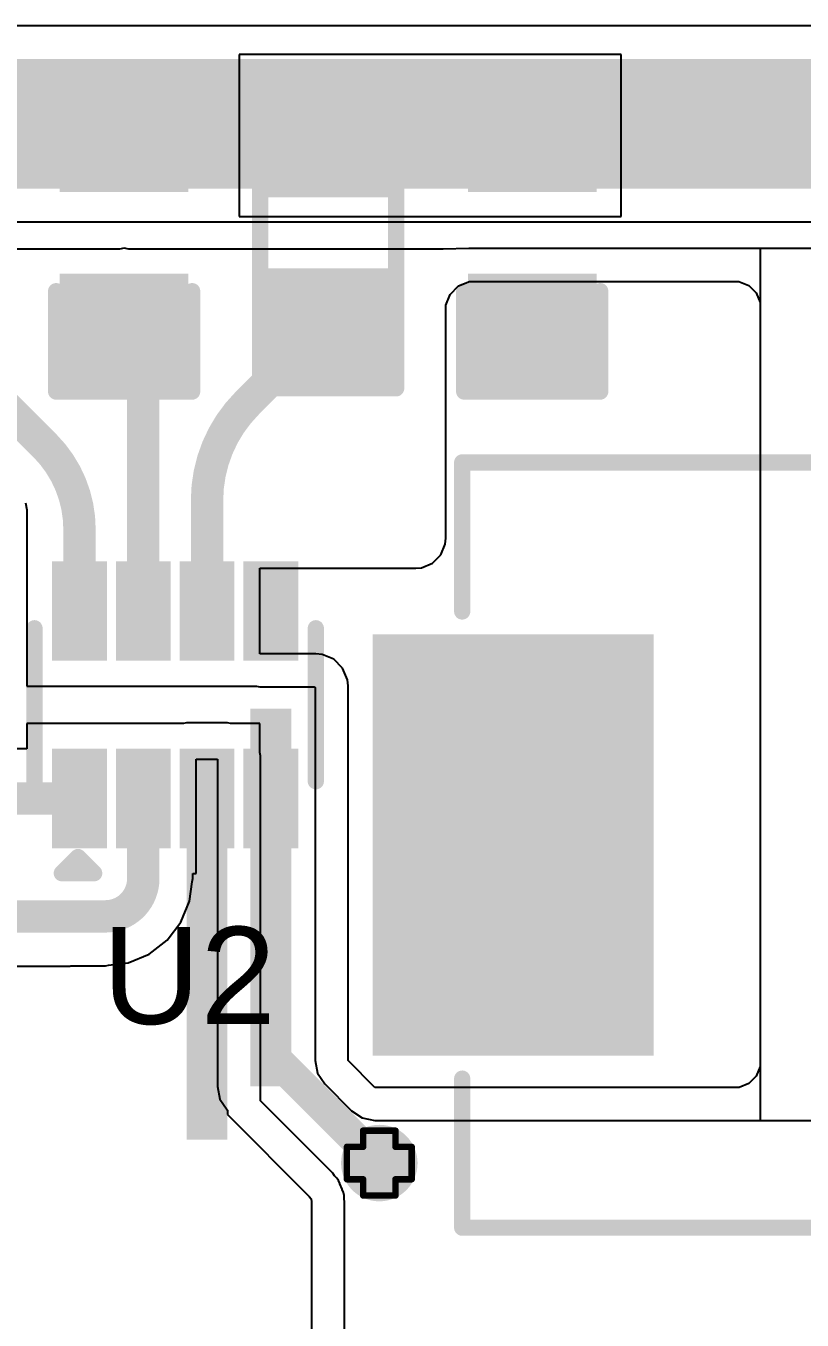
# Model space of a CAD drawing. Header units: inches. Extents: x -0.1 to 10.2, y 0 to 6.5.
# Drawn here: x 0.4933 to 0.7329, y 3.2686 to 3.6681 of the extents above; entities that cross this region are included whole.
import ezdxf

# ---------------------------------------------------------------- set-up
doc = ezdxf.new("R2010")
doc.units = ezdxf.units.IN
doc.header["$MEASUREMENT"] = 0
for name, color, linetype in [('Bottom Layer', 5, 'Continuous'), ('Drill Drawing', 1, 'Continuous'), ('Top Layer', 1, 'Continuous'), ('Top Overlay', 2, 'Continuous'), ('Top Paste', 8, 'Continuous'), ('Top Solder', 216, 'Continuous'), ('Via Holes', 16, 'Continuous')]:
    doc.layers.add(name, color=color, linetype=linetype)
doc.styles.add('Arial', font='', dxfattribs={"height": 0.2})
doc.styles.get('Arial').set_extended_font_data('Arial')

# ---------------------------------------------------------------- blocks, each defined once
blk = doc.blocks.new('SOT_583_16')
at = {"layer": 'Top Layer'}
for points in [[(-0.04213, 0.03583), (-0.01575, 0.03583), (-0.01575, 0.02323), (-0.04213, 0.02323)], [(0.01575, 0.03583), (0.04213, 0.03583), (0.04213, 0.02323), (0.01575, 0.02323)], [(-0.04213, 0.01614), (-0.01575, 0.01614), (-0.01575, 0.00354), (-0.04213, 0.00354)], [(0.01575, 0.01614), (0.04213, 0.01614), (0.04213, 0.00354), (0.01575, 0.00354)], [(-0.04213, -0.00354), (-0.01575, -0.00354), (-0.01575, -0.01614), (-0.04213, -0.01614)], [(0.01575, -0.00354), (0.04213, -0.00354), (0.04213, -0.01614), (0.01575, -0.01614)], [(-0.04213, -0.02323), (-0.01575, -0.02323), (-0.01575, -0.03583), (-0.04213, -0.03583)], [(0.01575, -0.02323), (0.04213, -0.02323), (0.04213, -0.03583), (0.01575, -0.03583)]]:
    blk.add_hatch(color=1, dxfattribs=at).paths.add_polyline_path(points)
at = {"layer": 'Top Paste'}
for points in [[(-0.04213, 0.03583), (-0.01575, 0.03583), (-0.01575, 0.02323), (-0.04213, 0.02323)], [(0.01575, 0.03583), (0.04213, 0.03583), (0.04213, 0.02323), (0.01575, 0.02323)], [(-0.04213, 0.01614), (-0.01575, 0.01614), (-0.01575, 0.00354), (-0.04213, 0.00354)], [(0.01575, 0.01614), (0.04213, 0.01614), (0.04213, 0.00354), (0.01575, 0.00354)], [(-0.04213, -0.00354), (-0.01575, -0.00354), (-0.01575, -0.01614), (-0.04213, -0.01614)], [(0.01575, -0.00354), (0.04213, -0.00354), (0.04213, -0.01614), (0.01575, -0.01614)], [(-0.04213, -0.02323), (-0.01575, -0.02323), (-0.01575, -0.03583), (-0.04213, -0.03583)], [(0.01575, -0.02323), (0.04213, -0.02323), (0.04213, -0.03583), (0.01575, -0.03583)]]:
    blk.add_hatch(color=8, dxfattribs=at).paths.add_polyline_path(points)
at = {"layer": 'Top Solder'}
for points in [[(-0.04429, 0.03799), (-0.01358, 0.03799), (-0.01358, 0.02106), (-0.04429, 0.02106)], [(0.01358, 0.03799), (0.04429, 0.03799), (0.04429, 0.02106), (0.01358, 0.02106)], [(-0.04429, 0.01831), (-0.01358, 0.01831), (-0.01358, 0.00138), (-0.04429, 0.00138)], [(0.01358, 0.01831), (0.04429, 0.01831), (0.04429, 0.00138), (0.01358, 0.00138)], [(-0.04429, -0.00138), (-0.01358, -0.00138), (-0.01358, -0.01831), (-0.04429, -0.01831)], [(0.01358, -0.00138), (0.04429, -0.00138), (0.04429, -0.01831), (0.01358, -0.01831)], [(-0.04429, -0.02106), (-0.01358, -0.02106), (-0.01358, -0.03799), (-0.04429, -0.03799)], [(0.01358, -0.02106), (0.04429, -0.02106), (0.04429, -0.03799), (0.01358, -0.03799)]]:
    blk.add_hatch(color=216, dxfattribs=at).paths.add_polyline_path(points)
at = {"layer": 'Top Overlay'}
for points in [[(-0.02362, 0.04343, 0.005, 0.005, 0), (0.02362, 0.04343, 0.005, 0.005, 0)], [(-0.052, 0.035, 0.005, 0.005, 0), (-0.052, 0.025, 0.005, 0.005, 0)], [(-0.052, 0.035, 0.005, 0.005, 0), (-0.047, 0.03, 0.005, 0.005, 0)], [(-0.047, 0.03, 0.005, 0.005, 0), (-0.052, 0.025, 0.005, 0.005, 0)], [(-0.02362, -0.04343, 0.005, 0.005, 0), (0.02362, -0.04343, 0.005, 0.005, 0)]]:
    blk.add_lwpolyline(points, format="xyseb", dxfattribs=at)
for points in [[(-0.02487, 0.04343, 0.0025, 0.0025, 1), (-0.02237, 0.04343, 0.0025, 0.0025, 1)], [(0.02237, 0.04343, 0.0025, 0.0025, 1), (0.02487, 0.04343, 0.0025, 0.0025, 1)], [(-0.05325, 0.035, 0.0025, 0.0025, 1), (-0.05075, 0.035, 0.0025, 0.0025, 1)], [(-0.05325, 0.035, 0.0025, 0.0025, 1), (-0.05075, 0.035, 0.0025, 0.0025, 1)], [(-0.04825, 0.03, 0.0025, 0.0025, 1), (-0.04575, 0.03, 0.0025, 0.0025, 1)], [(-0.04825, 0.03, 0.0025, 0.0025, 1), (-0.04575, 0.03, 0.0025, 0.0025, 1)], [(-0.05325, 0.025, 0.0025, 0.0025, 1), (-0.05075, 0.025, 0.0025, 0.0025, 1)], [(-0.05325, 0.025, 0.0025, 0.0025, 1), (-0.05075, 0.025, 0.0025, 0.0025, 1)], [(-0.02487, -0.04343, 0.0025, 0.0025, 1), (-0.02237, -0.04343, 0.0025, 0.0025, 1)], [(0.02237, -0.04343, 0.0025, 0.0025, 1), (0.02487, -0.04343, 0.0025, 0.0025, 1)]]:
    blk.add_lwpolyline(points, format="xyseb", close=True, dxfattribs=at)
blk = doc.blocks.new('R___0603_35')
at = {"layer": 'Top Layer'}
for points in [[(-0.015, 0.0175), (-0.015, -0.0175), (-0.045, -0.0175), (-0.045, 0.0175)], [(0.045, 0.0175), (0.045, -0.0175), (0.015, -0.0175), (0.015, 0.0175)]]:
    blk.add_hatch(color=1, dxfattribs=at).paths.add_polyline_path(points)
at = {"layer": 'Top Paste'}
for points in [[(-0.015, 0.0175), (-0.015, -0.0175), (-0.045, -0.0175), (-0.045, 0.0175)], [(0.045, 0.0175), (0.045, -0.0175), (0.015, -0.0175), (0.015, 0.0175)]]:
    blk.add_hatch(color=8, dxfattribs=at).paths.add_polyline_path(points)
at = {"layer": 'Top Solder'}
for points in [[(-0.011, 0.0215), (-0.011, -0.0215), (-0.049, -0.0215), (-0.049, 0.0215)], [(0.049, 0.0215), (0.049, -0.0215), (0.011, -0.0215), (0.011, 0.0215)]]:
    blk.add_hatch(color=216, dxfattribs=at).paths.add_polyline_path(points)
at = {"layer": 'Top Overlay'}
for points in [[(-0.048, 0.021, 0.005, 0.005, 0), (-0.048, -0.021, 0.005, 0.005, 0)], [(-0.048, 0.021, 0.005, 0.005, 0), (0.048, 0.021, 0.005, 0.005, 0)], [(0.048, 0.021, 0.005, 0.005, 0), (0.048, -0.021, 0.005, 0.005, 0)], [(-0.048, -0.021, 0.005, 0.005, 0), (0.048, -0.021, 0.005, 0.005, 0)]]:
    blk.add_lwpolyline(points, format="xyseb", dxfattribs=at)
for points in [[(-0.04925, 0.021, 0.0025, 0.0025, 1), (-0.04675, 0.021, 0.0025, 0.0025, 1)], [(-0.04925, 0.021, 0.0025, 0.0025, 1), (-0.04675, 0.021, 0.0025, 0.0025, 1)], [(0.04675, 0.021, 0.0025, 0.0025, 1), (0.04925, 0.021, 0.0025, 0.0025, 1)], [(0.04675, 0.021, 0.0025, 0.0025, 1), (0.04925, 0.021, 0.0025, 0.0025, 1)], [(-0.04925, -0.021, 0.0025, 0.0025, 1), (-0.04675, -0.021, 0.0025, 0.0025, 1)], [(-0.04925, -0.021, 0.0025, 0.0025, 1), (-0.04675, -0.021, 0.0025, 0.0025, 1)], [(0.04675, -0.021, 0.0025, 0.0025, 1), (0.04925, -0.021, 0.0025, 0.0025, 1)], [(0.04675, -0.021, 0.0025, 0.0025, 1), (0.04925, -0.021, 0.0025, 0.0025, 1)]]:
    blk.add_lwpolyline(points, format="xyseb", close=True, dxfattribs=at)
blk = doc.blocks.new('ETQP3M6R8KVN_52')
at = {"layer": 'Top Layer'}
for points in [[(-0.15157, 0.06299), (-0.06889, 0.06299), (-0.06889, -0.06299), (-0.15157, -0.06299)], [(0.06889, 0.06299), (0.15157, 0.06299), (0.15157, -0.06299), (0.06889, -0.06299)]]:
    blk.add_hatch(color=1, dxfattribs=at).paths.add_polyline_path(points)
at = {"layer": 'Top Paste'}
for points in [[(-0.15157, 0.06299), (-0.06889, 0.06299), (-0.06889, -0.06299), (-0.15157, -0.06299)], [(0.06889, 0.06299), (0.15157, 0.06299), (0.15157, -0.06299), (0.06889, -0.06299)]]:
    blk.add_hatch(color=8, dxfattribs=at).paths.add_polyline_path(points)
at = {"layer": 'Top Solder'}
for points in [[(-0.15357, 0.06499), (-0.06689, 0.06499), (-0.06689, -0.06499), (-0.15357, -0.06499)], [(0.06689, 0.06499), (0.15357, 0.06499), (0.15357, -0.06499), (0.06689, -0.06499)]]:
    blk.add_hatch(color=216, dxfattribs=at).paths.add_polyline_path(points)
at = {"layer": 'Top Overlay'}
for p, q in [((0.05512, 0.06299), (0.01575, 0.06299)), ((0.01575, 0.06299), (0.01575, -0.06299)), ((0.05512, -0.06299), (0.05512, 0.06299)), ((0.01575, -0.06299), (0.05512, -0.06299))]:
    blk.add_line(p, q, dxfattribs=at)
for points in [[(-0.12598, 0.11811, 0.005, 0.005, 0), (0.12598, 0.11811, 0.005, 0.005, 0)], [(-0.12598, 0.07209, 0.005, 0.005, 0), (-0.12598, 0.11811, 0.005, 0.005, 0)], [(0.12598, 0.07209, 0.005, 0.005, 0), (0.12598, 0.11811, 0.005, 0.005, 0)], [(-0.12598, 0.07209, 0.005, 0.005, 0), (-0.12598, 0.0748, 0.005, 0.005, 0)], [(-0.12598, -0.11811, 0.005, 0.005, 0), (-0.12598, -0.07209, 0.005, 0.005, 0)], [(0.12598, -0.11811, 0.005, 0.005, 0), (0.12598, -0.07209, 0.005, 0.005, 0)], [(-0.12598, -0.11811, 0.005, 0.005, 0), (0.12598, -0.11811, 0.005, 0.005, 0)]]:
    blk.add_lwpolyline(points, format="xyseb", dxfattribs=at)
for points in [[(-0.12723, 0.11811, 0.0025, 0.0025, 1), (-0.12473, 0.11811, 0.0025, 0.0025, 1)], [(-0.12723, 0.11811, 0.0025, 0.0025, 1), (-0.12473, 0.11811, 0.0025, 0.0025, 1)], [(0.12473, 0.11811, 0.0025, 0.0025, 1), (0.12723, 0.11811, 0.0025, 0.0025, 1)], [(0.12473, 0.11811, 0.0025, 0.0025, 1), (0.12723, 0.11811, 0.0025, 0.0025, 1)], [(-0.12723, 0.0748, 0.0025, 0.0025, 1), (-0.12473, 0.0748, 0.0025, 0.0025, 1)], [(-0.12723, 0.07209, 0.0025, 0.0025, 1), (-0.12473, 0.07209, 0.0025, 0.0025, 1)], [(-0.12723, 0.07209, 0.0025, 0.0025, 1), (-0.12473, 0.07209, 0.0025, 0.0025, 1)], [(0.12473, 0.07209, 0.0025, 0.0025, 1), (0.12723, 0.07209, 0.0025, 0.0025, 1)], [(-0.12723, -0.07209, 0.0025, 0.0025, 1), (-0.12473, -0.07209, 0.0025, 0.0025, 1)], [(0.12473, -0.07209, 0.0025, 0.0025, 1), (0.12723, -0.07209, 0.0025, 0.0025, 1)], [(-0.12723, -0.11811, 0.0025, 0.0025, 1), (-0.12473, -0.11811, 0.0025, 0.0025, 1)], [(-0.12723, -0.11811, 0.0025, 0.0025, 1), (-0.12473, -0.11811, 0.0025, 0.0025, 1)], [(0.12473, -0.11811, 0.0025, 0.0025, 1), (0.12723, -0.11811, 0.0025, 0.0025, 1)], [(0.12473, -0.11811, 0.0025, 0.0025, 1), (0.12723, -0.11811, 0.0025, 0.0025, 1)]]:
    blk.add_lwpolyline(points, format="xyseb", close=True, dxfattribs=at)
blk = doc.blocks.new('C___0603_83')
at = {"layer": 'Top Layer'}
for points in [[(-0.015, 0.0175), (-0.015, -0.0175), (-0.045, -0.0175), (-0.045, 0.0175)], [(0.045, 0.0175), (0.045, -0.0175), (0.015, -0.0175), (0.015, 0.0175)]]:
    blk.add_hatch(color=1, dxfattribs=at).paths.add_polyline_path(points)
at = {"layer": 'Top Paste'}
for points in [[(-0.015, 0.0175), (-0.015, -0.0175), (-0.045, -0.0175), (-0.045, 0.0175)], [(0.045, 0.0175), (0.045, -0.0175), (0.015, -0.0175), (0.015, 0.0175)]]:
    blk.add_hatch(color=8, dxfattribs=at).paths.add_polyline_path(points)
at = {"layer": 'Top Solder'}
for points in [[(-0.01264, 0.01986), (-0.01264, -0.01986), (-0.04736, -0.01986), (-0.04736, 0.01986)], [(0.04736, 0.01986), (0.04736, -0.01986), (0.01264, -0.01986), (0.01264, 0.01986)]]:
    blk.add_hatch(color=216, dxfattribs=at).paths.add_polyline_path(points)
at = {"layer": 'Top Overlay'}
for points in [[(-0.049, -0.021, 0.005, 0.005, 0), (-0.049, 0.021, 0.005, 0.005, 0)], [(-0.018, 0.021, 0.005, 0.005, 0), (-0.049, 0.021, 0.005, 0.005, 0)], [(0.049, 0.021, 0.005, 0.005, 0), (0.018, 0.021, 0.005, 0.005, 0)], [(0.049, -0.021, 0.005, 0.005, 0), (0.049, 0.021, 0.005, 0.005, 0)], [(-0.018, -0.021, 0.005, 0.005, 0), (-0.049, -0.021, 0.005, 0.005, 0)], [(0.049, -0.021, 0.005, 0.005, 0), (0.018, -0.021, 0.005, 0.005, 0)]]:
    blk.add_lwpolyline(points, format="xyseb", dxfattribs=at)
for points in [[(-0.05025, 0.021, 0.0025, 0.0025, 1), (-0.04775, 0.021, 0.0025, 0.0025, 1)], [(-0.05025, 0.021, 0.0025, 0.0025, 1), (-0.04775, 0.021, 0.0025, 0.0025, 1)], [(-0.01925, 0.021, 0.0025, 0.0025, 1), (-0.01675, 0.021, 0.0025, 0.0025, 1)], [(0.01675, 0.021, 0.0025, 0.0025, 1), (0.01925, 0.021, 0.0025, 0.0025, 1)], [(0.04775, 0.021, 0.0025, 0.0025, 1), (0.05025, 0.021, 0.0025, 0.0025, 1)], [(0.04775, 0.021, 0.0025, 0.0025, 1), (0.05025, 0.021, 0.0025, 0.0025, 1)], [(-0.05025, -0.021, 0.0025, 0.0025, 1), (-0.04775, -0.021, 0.0025, 0.0025, 1)], [(-0.05025, -0.021, 0.0025, 0.0025, 1), (-0.04775, -0.021, 0.0025, 0.0025, 1)], [(-0.01925, -0.021, 0.0025, 0.0025, 1), (-0.01675, -0.021, 0.0025, 0.0025, 1)], [(0.01675, -0.021, 0.0025, 0.0025, 1), (0.01925, -0.021, 0.0025, 0.0025, 1)], [(0.04775, -0.021, 0.0025, 0.0025, 1), (0.05025, -0.021, 0.0025, 0.0025, 1)], [(0.04775, -0.021, 0.0025, 0.0025, 1), (0.05025, -0.021, 0.0025, 0.0025, 1)]]:
    blk.add_lwpolyline(points, format="xyseb", close=True, dxfattribs=at)
blk = doc.blocks.new('C___0603_84')
at = {"layer": 'Top Layer'}
for points in [[(-0.015, 0.0175), (-0.015, -0.0175), (-0.045, -0.0175), (-0.045, 0.0175)], [(0.045, 0.0175), (0.045, -0.0175), (0.015, -0.0175), (0.015, 0.0175)]]:
    blk.add_hatch(color=1, dxfattribs=at).paths.add_polyline_path(points)
at = {"layer": 'Top Paste'}
for points in [[(-0.015, 0.0175), (-0.015, -0.0175), (-0.045, -0.0175), (-0.045, 0.0175)], [(0.045, 0.0175), (0.045, -0.0175), (0.015, -0.0175), (0.015, 0.0175)]]:
    blk.add_hatch(color=8, dxfattribs=at).paths.add_polyline_path(points)
at = {"layer": 'Top Solder'}
for points in [[(-0.01264, 0.01986), (-0.01264, -0.01986), (-0.04736, -0.01986), (-0.04736, 0.01986)], [(0.04736, 0.01986), (0.04736, -0.01986), (0.01264, -0.01986), (0.01264, 0.01986)]]:
    blk.add_hatch(color=216, dxfattribs=at).paths.add_polyline_path(points)
at = {"layer": 'Top Overlay'}
for points in [[(-0.049, 0.021, 0.005, 0.005, 0), (-0.049, -0.021, 0.005, 0.005, 0)], [(-0.049, 0.021, 0.005, 0.005, 0), (-0.018, 0.021, 0.005, 0.005, 0)], [(0.018, 0.021, 0.005, 0.005, 0), (0.049, 0.021, 0.005, 0.005, 0)], [(0.049, 0.021, 0.005, 0.005, 0), (0.049, -0.021, 0.005, 0.005, 0)], [(-0.049, -0.021, 0.005, 0.005, 0), (-0.018, -0.021, 0.005, 0.005, 0)], [(0.018, -0.021, 0.005, 0.005, 0), (0.049, -0.021, 0.005, 0.005, 0)]]:
    blk.add_lwpolyline(points, format="xyseb", dxfattribs=at)
for points in [[(-0.05025, 0.021, 0.0025, 0.0025, 1), (-0.04775, 0.021, 0.0025, 0.0025, 1)], [(-0.05025, 0.021, 0.0025, 0.0025, 1), (-0.04775, 0.021, 0.0025, 0.0025, 1)], [(-0.01925, 0.021, 0.0025, 0.0025, 1), (-0.01675, 0.021, 0.0025, 0.0025, 1)], [(0.01675, 0.021, 0.0025, 0.0025, 1), (0.01925, 0.021, 0.0025, 0.0025, 1)], [(0.04775, 0.021, 0.0025, 0.0025, 1), (0.05025, 0.021, 0.0025, 0.0025, 1)], [(0.04775, 0.021, 0.0025, 0.0025, 1), (0.05025, 0.021, 0.0025, 0.0025, 1)], [(-0.05025, -0.021, 0.0025, 0.0025, 1), (-0.04775, -0.021, 0.0025, 0.0025, 1)], [(-0.05025, -0.021, 0.0025, 0.0025, 1), (-0.04775, -0.021, 0.0025, 0.0025, 1)], [(-0.01925, -0.021, 0.0025, 0.0025, 1), (-0.01675, -0.021, 0.0025, 0.0025, 1)], [(0.01675, -0.021, 0.0025, 0.0025, 1), (0.01925, -0.021, 0.0025, 0.0025, 1)], [(0.04775, -0.021, 0.0025, 0.0025, 1), (0.05025, -0.021, 0.0025, 0.0025, 1)], [(0.04775, -0.021, 0.0025, 0.0025, 1), (0.05025, -0.021, 0.0025, 0.0025, 1)]]:
    blk.add_lwpolyline(points, format="xyseb", close=True, dxfattribs=at)

msp = doc.modelspace()

# ---------------------------------------------------------------- hatches: boundary and pattern name
at = {"layer": 'Bottom Layer'}
h = msp.add_hatch(color=5, dxfattribs=at)
edge = h.paths.add_edge_path()
edge.add_arc((0.6024, 3.31703), 0.01181, 0, 360)
at = {"layer": 'Top Layer'}
for points in [[(0.5626, 3.34067), (0.5752, 3.34067), (0.5752, 3.45727), (0.5626, 3.45727)], [(0.54291, 3.32425), (0.55551, 3.32425), (0.55551, 3.44276), (0.54291, 3.44276)]]:
    msp.add_hatch(color=1, dxfattribs=at).paths.add_polyline_path(points)
h = msp.add_hatch(color=1, dxfattribs=at)
edge = h.paths.add_edge_path()
edge.add_arc((0.6024, 3.31703), 0.01181, 0, 360)
at = {"layer": 'Via Holes'}
h = msp.add_hatch(color=7, dxfattribs=at)
edge = h.paths.add_edge_path()
edge.add_arc((0.6024, 3.31703), 0.00591, 0, 360)

# ---------------------------------------------------------------- linework, layer by layer
at = {"layer": 'Bottom Layer'}
for p, q in [((1.05087, 3.66805), (0.31705, 3.66805)), ((0.31829, 3.60754), (1.05088, 3.60754))]:
    msp.add_line(p, q, dxfattribs=at)
msp.add_lwpolyline([(0.31705, 3.6378, 0.04, 0.04, 0), (1.05087, 3.6378, 0.04, 0.04, 0)], format="xyseb", dxfattribs=at)
at = {"layer": 'Drill Drawing'}
for points in [[(0.5974, 3.32203, 0.002, 0.002, 0), (0.5974, 3.32703, 0.002, 0.002, 0)], [(0.5974, 3.32703, 0.002, 0.002, 0), (0.6074, 3.32703, 0.002, 0.002, 0)], [(0.6074, 3.32203, 0.002, 0.002, 0), (0.6074, 3.32703, 0.002, 0.002, 0)], [(0.5924, 3.31203, 0.002, 0.002, 0), (0.5924, 3.32203, 0.002, 0.002, 0)], [(0.5924, 3.32203, 0.002, 0.002, 0), (0.5974, 3.32203, 0.002, 0.002, 0)], [(0.6074, 3.32203, 0.002, 0.002, 0), (0.6124, 3.32203, 0.002, 0.002, 0)], [(0.6124, 3.31203, 0.002, 0.002, 0), (0.6124, 3.32203, 0.002, 0.002, 0)], [(0.5924, 3.31203, 0.002, 0.002, 0), (0.5974, 3.31203, 0.002, 0.002, 0)], [(0.5974, 3.30703, 0.002, 0.002, 0), (0.5974, 3.31203, 0.002, 0.002, 0)], [(0.6074, 3.31203, 0.002, 0.002, 0), (0.6124, 3.31203, 0.002, 0.002, 0)], [(0.6074, 3.30703, 0.002, 0.002, 0), (0.6074, 3.31203, 0.002, 0.002, 0)], [(0.5974, 3.30703, 0.002, 0.002, 0), (0.6074, 3.30703, 0.002, 0.002, 0)]]:
    msp.add_lwpolyline(points, format="xyseb", dxfattribs=at)
for points in [[(0.5969, 3.32703, 0.001, 0.001, 1), (0.5979, 3.32703, 0.001, 0.001, 1)], [(0.5969, 3.32703, 0.001, 0.001, 1), (0.5979, 3.32703, 0.001, 0.001, 1)], [(0.6069, 3.32703, 0.001, 0.001, 1), (0.6079, 3.32703, 0.001, 0.001, 1)], [(0.6069, 3.32703, 0.001, 0.001, 1), (0.6079, 3.32703, 0.001, 0.001, 1)], [(0.5919, 3.32203, 0.001, 0.001, 1), (0.5929, 3.32203, 0.001, 0.001, 1)], [(0.5919, 3.32203, 0.001, 0.001, 1), (0.5929, 3.32203, 0.001, 0.001, 1)], [(0.5969, 3.32203, 0.001, 0.001, 1), (0.5979, 3.32203, 0.001, 0.001, 1)], [(0.5969, 3.32203, 0.001, 0.001, 1), (0.5979, 3.32203, 0.001, 0.001, 1)], [(0.6069, 3.32203, 0.001, 0.001, 1), (0.6079, 3.32203, 0.001, 0.001, 1)], [(0.6069, 3.32203, 0.001, 0.001, 1), (0.6079, 3.32203, 0.001, 0.001, 1)], [(0.6119, 3.32203, 0.001, 0.001, 1), (0.6129, 3.32203, 0.001, 0.001, 1)], [(0.6119, 3.32203, 0.001, 0.001, 1), (0.6129, 3.32203, 0.001, 0.001, 1)], [(0.5919, 3.31203, 0.001, 0.001, 1), (0.5929, 3.31203, 0.001, 0.001, 1)], [(0.5919, 3.31203, 0.001, 0.001, 1), (0.5929, 3.31203, 0.001, 0.001, 1)], [(0.5969, 3.31203, 0.001, 0.001, 1), (0.5979, 3.31203, 0.001, 0.001, 1)], [(0.5969, 3.31203, 0.001, 0.001, 1), (0.5979, 3.31203, 0.001, 0.001, 1)], [(0.6069, 3.31203, 0.001, 0.001, 1), (0.6079, 3.31203, 0.001, 0.001, 1)], [(0.6069, 3.31203, 0.001, 0.001, 1), (0.6079, 3.31203, 0.001, 0.001, 1)], [(0.6119, 3.31203, 0.001, 0.001, 1), (0.6129, 3.31203, 0.001, 0.001, 1)], [(0.6119, 3.31203, 0.001, 0.001, 1), (0.6129, 3.31203, 0.001, 0.001, 1)], [(0.5969, 3.30703, 0.001, 0.001, 1), (0.5979, 3.30703, 0.001, 0.001, 1)], [(0.5969, 3.30703, 0.001, 0.001, 1), (0.5979, 3.30703, 0.001, 0.001, 1)], [(0.6069, 3.30703, 0.001, 0.001, 1), (0.6079, 3.30703, 0.001, 0.001, 1)], [(0.6069, 3.30703, 0.001, 0.001, 1), (0.6079, 3.30703, 0.001, 0.001, 1)]]:
    msp.add_lwpolyline(points, format="xyseb", close=True, dxfattribs=at)
at = {"layer": 'Top Layer'}
for p, q in [((0.61411, 3.65917), (0.55911, 3.65917)), ((0.55911, 3.65917), (0.55911, 3.60917)), ((0.61411, 3.65917), (0.61411, 3.65917)), ((0.61411, 3.65917), (0.61411, 3.65917)), ((0.62211, 3.65917), (0.61411, 3.65917)), ((0.67711, 3.65917), (0.62211, 3.65917)), ((0.62211, 3.65917), (0.62211, 3.65917)), ((0.62211, 3.65917), (0.62211, 3.65917)), ((0.67711, 3.60917), (0.67711, 3.65917)), ((0.55911, 3.60917), (0.61411, 3.60917)), ((0.61411, 3.60917), (0.61411, 3.60917)), ((0.61411, 3.60917), (0.62211, 3.60917)), ((0.62211, 3.60917), (0.62211, 3.60917)), ((0.62211, 3.60917), (0.67711, 3.60917)), ((0.49612, 3.59917), (0.48813, 3.59917)), ((0.52214, 3.59917), (0.49612, 3.59917)), ((0.49612, 3.59917), (0.49612, 3.59917)), ((0.52362, 3.59947), (0.52214, 3.59917)), ((0.5251, 3.59917), (0.52362, 3.59947)), ((0.55112, 3.59917), (0.5251, 3.59917)), ((0.55911, 3.59917), (0.55112, 3.59917)), ((0.55112, 3.59917), (0.55112, 3.59917)), ((0.61411, 3.59917), (0.55911, 3.59917)), ((0.55911, 3.59917), (0.55911, 3.59917)), ((0.62211, 3.59917), (0.61411, 3.59917)), ((0.61411, 3.59917), (0.61411, 3.59917)), ((0.63004, 3.59932), (0.62211, 3.59917)), ((0.63028, 3.59937), (0.63004, 3.59932)), ((0.6321, 3.59937), (0.63028, 3.59937)), ((0.63028, 3.59937), (0.63028, 3.59937)), ((0.63028, 3.59937), (0.63028, 3.59937)), ((0.63211, 3.59937), (0.6321, 3.59937)), ((0.66237, 3.59937), (0.63211, 3.59937)), ((0.71183, 3.59937), (0.66237, 3.59937)), ((0.71345, 3.59937), (0.71183, 3.59937)), ((0.72, 3.59937), (0.71345, 3.59937)), ((0.793, 3.59937), (0.72, 3.59937)), ((0.72, 3.59937), (0.72, 3.3302)), ((0.7828, 3.59937), (0.72, 3.59937)), ((0.72, 3.59937), (0.72, 3.59937)), ((0.62431, 3.58519), (0.6269, 3.58777)), ((0.6269, 3.58777), (0.63028, 3.58917)), ((0.63028, 3.58917), (0.63211, 3.58917)), ((0.63211, 3.58917), (0.63211, 3.58917)), ((0.63211, 3.58917), (0.66237, 3.58917)), ((0.66237, 3.58917), (0.71183, 3.58917)), ((0.71183, 3.58917), (0.71345, 3.58917)), ((0.71345, 3.58917), (0.71646, 3.58793)), ((0.71646, 3.58793), (0.71876, 3.58563)), ((0.62291, 3.58181), (0.62431, 3.58519)), ((0.71876, 3.58563), (0.72, 3.58263)), ((0.62291, 3.57998), (0.62291, 3.58181)), ((0.62291, 3.50991), (0.62291, 3.57998)), ((0.72, 3.58263), (0.72, 3.581)), ((0.72, 3.581), (0.72, 3.581)), ((0.72, 3.581), (0.72, 3.48819)), ((0.49312, 3.52085), (0.49356, 3.51863)), ((0.49356, 3.51863), (0.49354, 3.51063)), ((0.49354, 3.51063), (0.49354, 3.51063)), ((0.49354, 3.51063), (0.49354, 3.46425)), ((0.62135, 3.50475), (0.62273, 3.5081)), ((0.62273, 3.5081), (0.62291, 3.50991)), ((0.62291, 3.50991), (0.62291, 3.50991)), ((0.61879, 3.50219), (0.62135, 3.50475)), ((0.56551, 3.47425), (0.56551, 3.50063)), ((0.56551, 3.50063), (0.61363, 3.50063)), ((0.61363, 3.50063), (0.61544, 3.50081)), ((0.61544, 3.50081), (0.61879, 3.50219)), ((0.72, 3.48819), (0.72, 3.34686)), ((0.58279, 3.47425), (0.56551, 3.47425)), ((0.58474, 3.47406), (0.58279, 3.47425)), ((0.58279, 3.47425), (0.58279, 3.47425)), ((0.58832, 3.47258), (0.58474, 3.47406)), ((0.59107, 3.46983), (0.58832, 3.47258)), ((0.59255, 3.46624), (0.59107, 3.46983)), ((0.49354, 3.46425), (0.56453, 3.46425)), ((0.56453, 3.46425), (0.56551, 3.46406)), ((0.56551, 3.46406), (0.58225, 3.46406)), ((0.58225, 3.46406), (0.58246, 3.46397)), ((0.58246, 3.46397), (0.58255, 3.46375)), ((0.58255, 3.46375), (0.58255, 3.34865)), ((0.59274, 3.4643), (0.59255, 3.46624)), ((0.59274, 3.34865), (0.59274, 3.4643)), ((0.54193, 3.45276), (0.49354, 3.45276)), ((0.49354, 3.45276), (0.49354, 3.44486)), ((0.54291, 3.45295), (0.54193, 3.45276)), ((0.55551, 3.45295), (0.54291, 3.45295)), ((0.5565, 3.45276), (0.55551, 3.45295)), ((0.56551, 3.45276), (0.5565, 3.45276)), ((0.56551, 3.44374), (0.56551, 3.45276)), ((0.49354, 3.44486), (0.47556, 3.44486)), ((0.56571, 3.44276), (0.56551, 3.44374)), ((0.54583, 3.40638), (0.54583, 3.44168)), ((0.54583, 3.44168), (0.5524, 3.44168)), ((0.5524, 3.44168), (0.5524, 3.34067)), ((0.56571, 3.33625), (0.56571, 3.44276)), ((0.54384, 3.39788), (0.54463, 3.40389)), ((0.54463, 3.40389), (0.54482, 3.40484)), ((0.54482, 3.40484), (0.54482, 3.40638)), ((0.54482, 3.40638), (0.54583, 3.40638)), ((0.54115, 3.39139), (0.54384, 3.39788)), ((0.53688, 3.38582), (0.54115, 3.39139)), ((0.53131, 3.38155), (0.53688, 3.38582)), ((0.52483, 3.37886), (0.53131, 3.38155)), ((0.43437, 3.3778), (0.50695, 3.3778)), ((0.50695, 3.3778), (0.50703, 3.37788)), ((0.50703, 3.37788), (0.51787, 3.37788)), ((0.51787, 3.37788), (0.51881, 3.37807)), ((0.51881, 3.37807), (0.52483, 3.37886)), ((0.58255, 3.34865), (0.58332, 3.34475)), ((0.601, 3.34039), (0.59274, 3.34865)), ((0.58332, 3.34475), (0.58553, 3.34144)), ((0.71877, 3.34389), (0.7165, 3.34162)), ((0.72, 3.34686), (0.71877, 3.34389)), ((0.5524, 3.34067), (0.55318, 3.33676)), ((0.58553, 3.34144), (0.59379, 3.33318)), ((0.71353, 3.34039), (0.601, 3.34039)), ((0.7165, 3.34162), (0.71353, 3.34039)), ((0.55318, 3.33676), (0.55539, 3.33346)), ((0.588, 3.31395), (0.56571, 3.33625)), ((0.55539, 3.33346), (0.55551, 3.33337)), ((0.55551, 3.33337), (0.55551, 3.33202)), ((0.55551, 3.33202), (0.58079, 3.30674)), ((0.59379, 3.33318), (0.59379, 3.33318)), ((0.59379, 3.33318), (0.5971, 3.33097)), ((0.5971, 3.33097), (0.601, 3.3302)), ((0.601, 3.3302), (0.712, 3.3302)), ((0.712, 3.3302), (0.71353, 3.3302)), ((0.71353, 3.3302), (0.72, 3.3302)), ((0.72, 3.3302), (0.793, 3.3302)), ((0.72, 3.3302), (0.72, 3.3302)), ((0.72, 3.3302), (0.793, 3.3302)), ((0.58856, 3.31312), (0.588, 3.31395)), ((0.58927, 3.31241), (0.58856, 3.31312)), ((0.58979, 3.31162), (0.58927, 3.31241)), ((0.59018, 3.31069), (0.58979, 3.31162)), ((0.59021, 3.31065), (0.59018, 3.31069)), ((0.59022, 3.31059), (0.59021, 3.31065)), ((0.59089, 3.30898), (0.59022, 3.31059)), ((0.59092, 3.30893), (0.59089, 3.30898)), ((0.59093, 3.30887), (0.59092, 3.30893)), ((0.59132, 3.30795), (0.59093, 3.30887)), ((0.5915, 3.30702), (0.59132, 3.30795)), ((0.58079, 3.30674), (0.58132, 3.30596)), ((0.58132, 3.30596), (0.5815, 3.30503)), ((0.5815, 3.30503), (0.5815, 3.18774)), ((0.5915, 3.30601), (0.5915, 3.30702)), ((0.5917, 3.30503), (0.5915, 3.30601)), ((0.5917, 3.18773), (0.5917, 3.30503))]:
    msp.add_line(p, q, dxfattribs=at)
for points in [[(0.58661, 3.63417, 0.015, 0.015, 0), (0.64961, 3.63417, 0.015, 0.015, 0)], [(0.52362, 3.58417, 0.01, 0.01, 0), (0.52953, 3.57827, 0.01, 0.01, 0)], [(0.52953, 3.49744, 0.01, 0.01, 0), (0.52953, 3.57827, 0.01, 0.01, 0)], [(0.57411, 3.56417, 0.01, 0.01, 0), (0.58236, 3.57242, 0.01, 0.01, 0)], [(0.58236, 3.57242, 0.01, 0.01, 0), (0.58246, 3.57242, 0.01, 0.01, 0)], [(0.47344, 3.56417, 0.01, 0.01, 0), (0.49912, 3.5385, 0.01, 0.01, 0)], [(0.56166, 3.55163, 0.01, 0.01, 0), (0.57411, 3.56408, 0.01, 0.01, 0)], [(0.57411, 3.56408, 0.01, 0.01, 0), (0.57411, 3.56417, 0.01, 0.01, 0)], [(0.54921, 3.52157, 0.01, 0.01, -0.198912), (0.56166, 3.55163, 0.01, 0.01, 0)], [(0.49912, 3.5385, 0.01, 0.01, -0.000126), (0.49913, 3.53849, 0.01, 0.01, 0)], [(0.49913, 3.53849, 0.01, 0.01, -0.198782), (0.50984, 3.51261, 0.01, 0.01, 0)], [(0.54921, 3.49744, 0.01, 0.01, 0), (0.54921, 3.52157, 0.01, 0.01, 0)], [(0.50984, 3.49744, 0.01, 0.01, 0), (0.50984, 3.51261, 0.01, 0.01, 0)], [(0.47556, 3.42957, 0.01, 0.01, 0), (0.50984, 3.42957, 0.01, 0.01, 0)], [(0.52953, 3.40484, 0.01, 0.01, 0), (0.52953, 3.42957, 0.01, 0.01, 0)], [(0.5689, 3.35053, 0.01, 0.01, 0), (0.5689, 3.42957, 0.01, 0.01, 0)], [(0.52953, 3.40484, 0.01, 0.01, -0.414214), (0.51787, 3.39318, 0.01, 0.01, 0)], [(0.42886, 3.39318, 0.01, 0.01, 0), (0.51787, 3.39318, 0.01, 0.01, 0)], [(0.5689, 3.35053, 0.01, 0.01, 0), (0.6024, 3.31703, 0.01, 0.01, 0)]]:
    msp.add_lwpolyline(points, format="xyseb", dxfattribs=at)
for points in [[(0.58286, 3.63417, 0.0075, 0.0075, 1), (0.59036, 3.63417, 0.0075, 0.0075, 1)], [(0.64586, 3.63417, 0.0075, 0.0075, 1), (0.65336, 3.63417, 0.0075, 0.0075, 1)], [(0.52112, 3.58417, 0.005, 0.005, 1), (0.52612, 3.58417, 0.005, 0.005, 1)], [(0.52703, 3.57827, 0.005, 0.005, 1), (0.53203, 3.57827, 0.005, 0.005, 1)], [(0.52703, 3.57827, 0.005, 0.005, 1), (0.53203, 3.57827, 0.005, 0.005, 1)], [(0.57986, 3.57242, 0.005, 0.005, 1), (0.58486, 3.57242, 0.005, 0.005, 1)], [(0.57986, 3.57242, 0.005, 0.005, 1), (0.58486, 3.57242, 0.005, 0.005, 1)], [(0.57996, 3.57242, 0.005, 0.005, 1), (0.58496, 3.57242, 0.005, 0.005, 1)], [(0.57161, 3.56417, 0.005, 0.005, 1), (0.57661, 3.56417, 0.005, 0.005, 1)], [(0.57161, 3.56417, 0.005, 0.005, 1), (0.57661, 3.56417, 0.005, 0.005, 1)], [(0.57161, 3.56408, 0.005, 0.005, 1), (0.57661, 3.56408, 0.005, 0.005, 1)], [(0.57161, 3.56408, 0.005, 0.005, 1), (0.57661, 3.56408, 0.005, 0.005, 1)], [(0.55916, 3.55163, 0.005, 0.005, 1), (0.56416, 3.55163, 0.005, 0.005, 1)], [(0.55916, 3.55163, 0.005, 0.005, 1), (0.56416, 3.55163, 0.005, 0.005, 1)], [(0.49662, 3.5385, 0.005, 0.005, 1), (0.50162, 3.5385, 0.005, 0.005, 1)], [(0.49662, 3.5385, 0.005, 0.005, 1), (0.50162, 3.5385, 0.005, 0.005, 1)], [(0.49663, 3.53849, 0.005, 0.005, 1), (0.50163, 3.53849, 0.005, 0.005, 1)], [(0.49663, 3.53849, 0.005, 0.005, 1), (0.50163, 3.53849, 0.005, 0.005, 1)], [(0.54671, 3.52157, 0.005, 0.005, 1), (0.55171, 3.52157, 0.005, 0.005, 1)], [(0.54671, 3.52157, 0.005, 0.005, 1), (0.55171, 3.52157, 0.005, 0.005, 1)], [(0.50734, 3.51261, 0.005, 0.005, 1), (0.51234, 3.51261, 0.005, 0.005, 1)], [(0.50734, 3.51261, 0.005, 0.005, 1), (0.51234, 3.51261, 0.005, 0.005, 1)], [(0.50734, 3.49744, 0.005, 0.005, 1), (0.51234, 3.49744, 0.005, 0.005, 1)], [(0.52703, 3.49744, 0.005, 0.005, 1), (0.53203, 3.49744, 0.005, 0.005, 1)], [(0.54671, 3.49744, 0.005, 0.005, 1), (0.55171, 3.49744, 0.005, 0.005, 1)], [(0.50734, 3.42957, 0.005, 0.005, 1), (0.51234, 3.42957, 0.005, 0.005, 1)], [(0.52703, 3.42957, 0.005, 0.005, 1), (0.53203, 3.42957, 0.005, 0.005, 1)], [(0.5664, 3.42957, 0.005, 0.005, 1), (0.5714, 3.42957, 0.005, 0.005, 1)], [(0.52703, 3.40484, 0.005, 0.005, 1), (0.53203, 3.40484, 0.005, 0.005, 1)], [(0.52703, 3.40484, 0.005, 0.005, 1), (0.53203, 3.40484, 0.005, 0.005, 1)], [(0.51537, 3.39318, 0.005, 0.005, 1), (0.52037, 3.39318, 0.005, 0.005, 1)], [(0.51537, 3.39318, 0.005, 0.005, 1), (0.52037, 3.39318, 0.005, 0.005, 1)], [(0.5664, 3.35053, 0.005, 0.005, 1), (0.5714, 3.35053, 0.005, 0.005, 1)], [(0.5664, 3.35053, 0.005, 0.005, 1), (0.5714, 3.35053, 0.005, 0.005, 1)], [(0.5999, 3.31703, 0.005, 0.005, 1), (0.6049, 3.31703, 0.005, 0.005, 1)]]:
    msp.add_lwpolyline(points, format="xyseb", close=True, dxfattribs=at)

# ---------------------------------------------------------------- block references
for name, p, rotation in [('C___0603_83', (0.52362, 3.60417), 270), ('C___0603_84', (0.64961, 3.60417), 90), ('R___0603_35', (0.58661, 3.60417), 90), ('SOT_583_16', (0.53937, 3.4585), 90)]:
    msp.add_blockref(name, p, dxfattribs=dict(rotation=rotation))
msp.add_blockref('ETQP3M6R8KVN_52', (0.75397, 3.4152))

# ---------------------------------------------------------------- texts
at = {"layer": 'Top Overlay', "style": 'Arial'}
msp.add_text('U2', height=0.03, dxfattribs=at).set_placement((0.51689, 3.35995))

doc.saveas('drawing.dxf')
